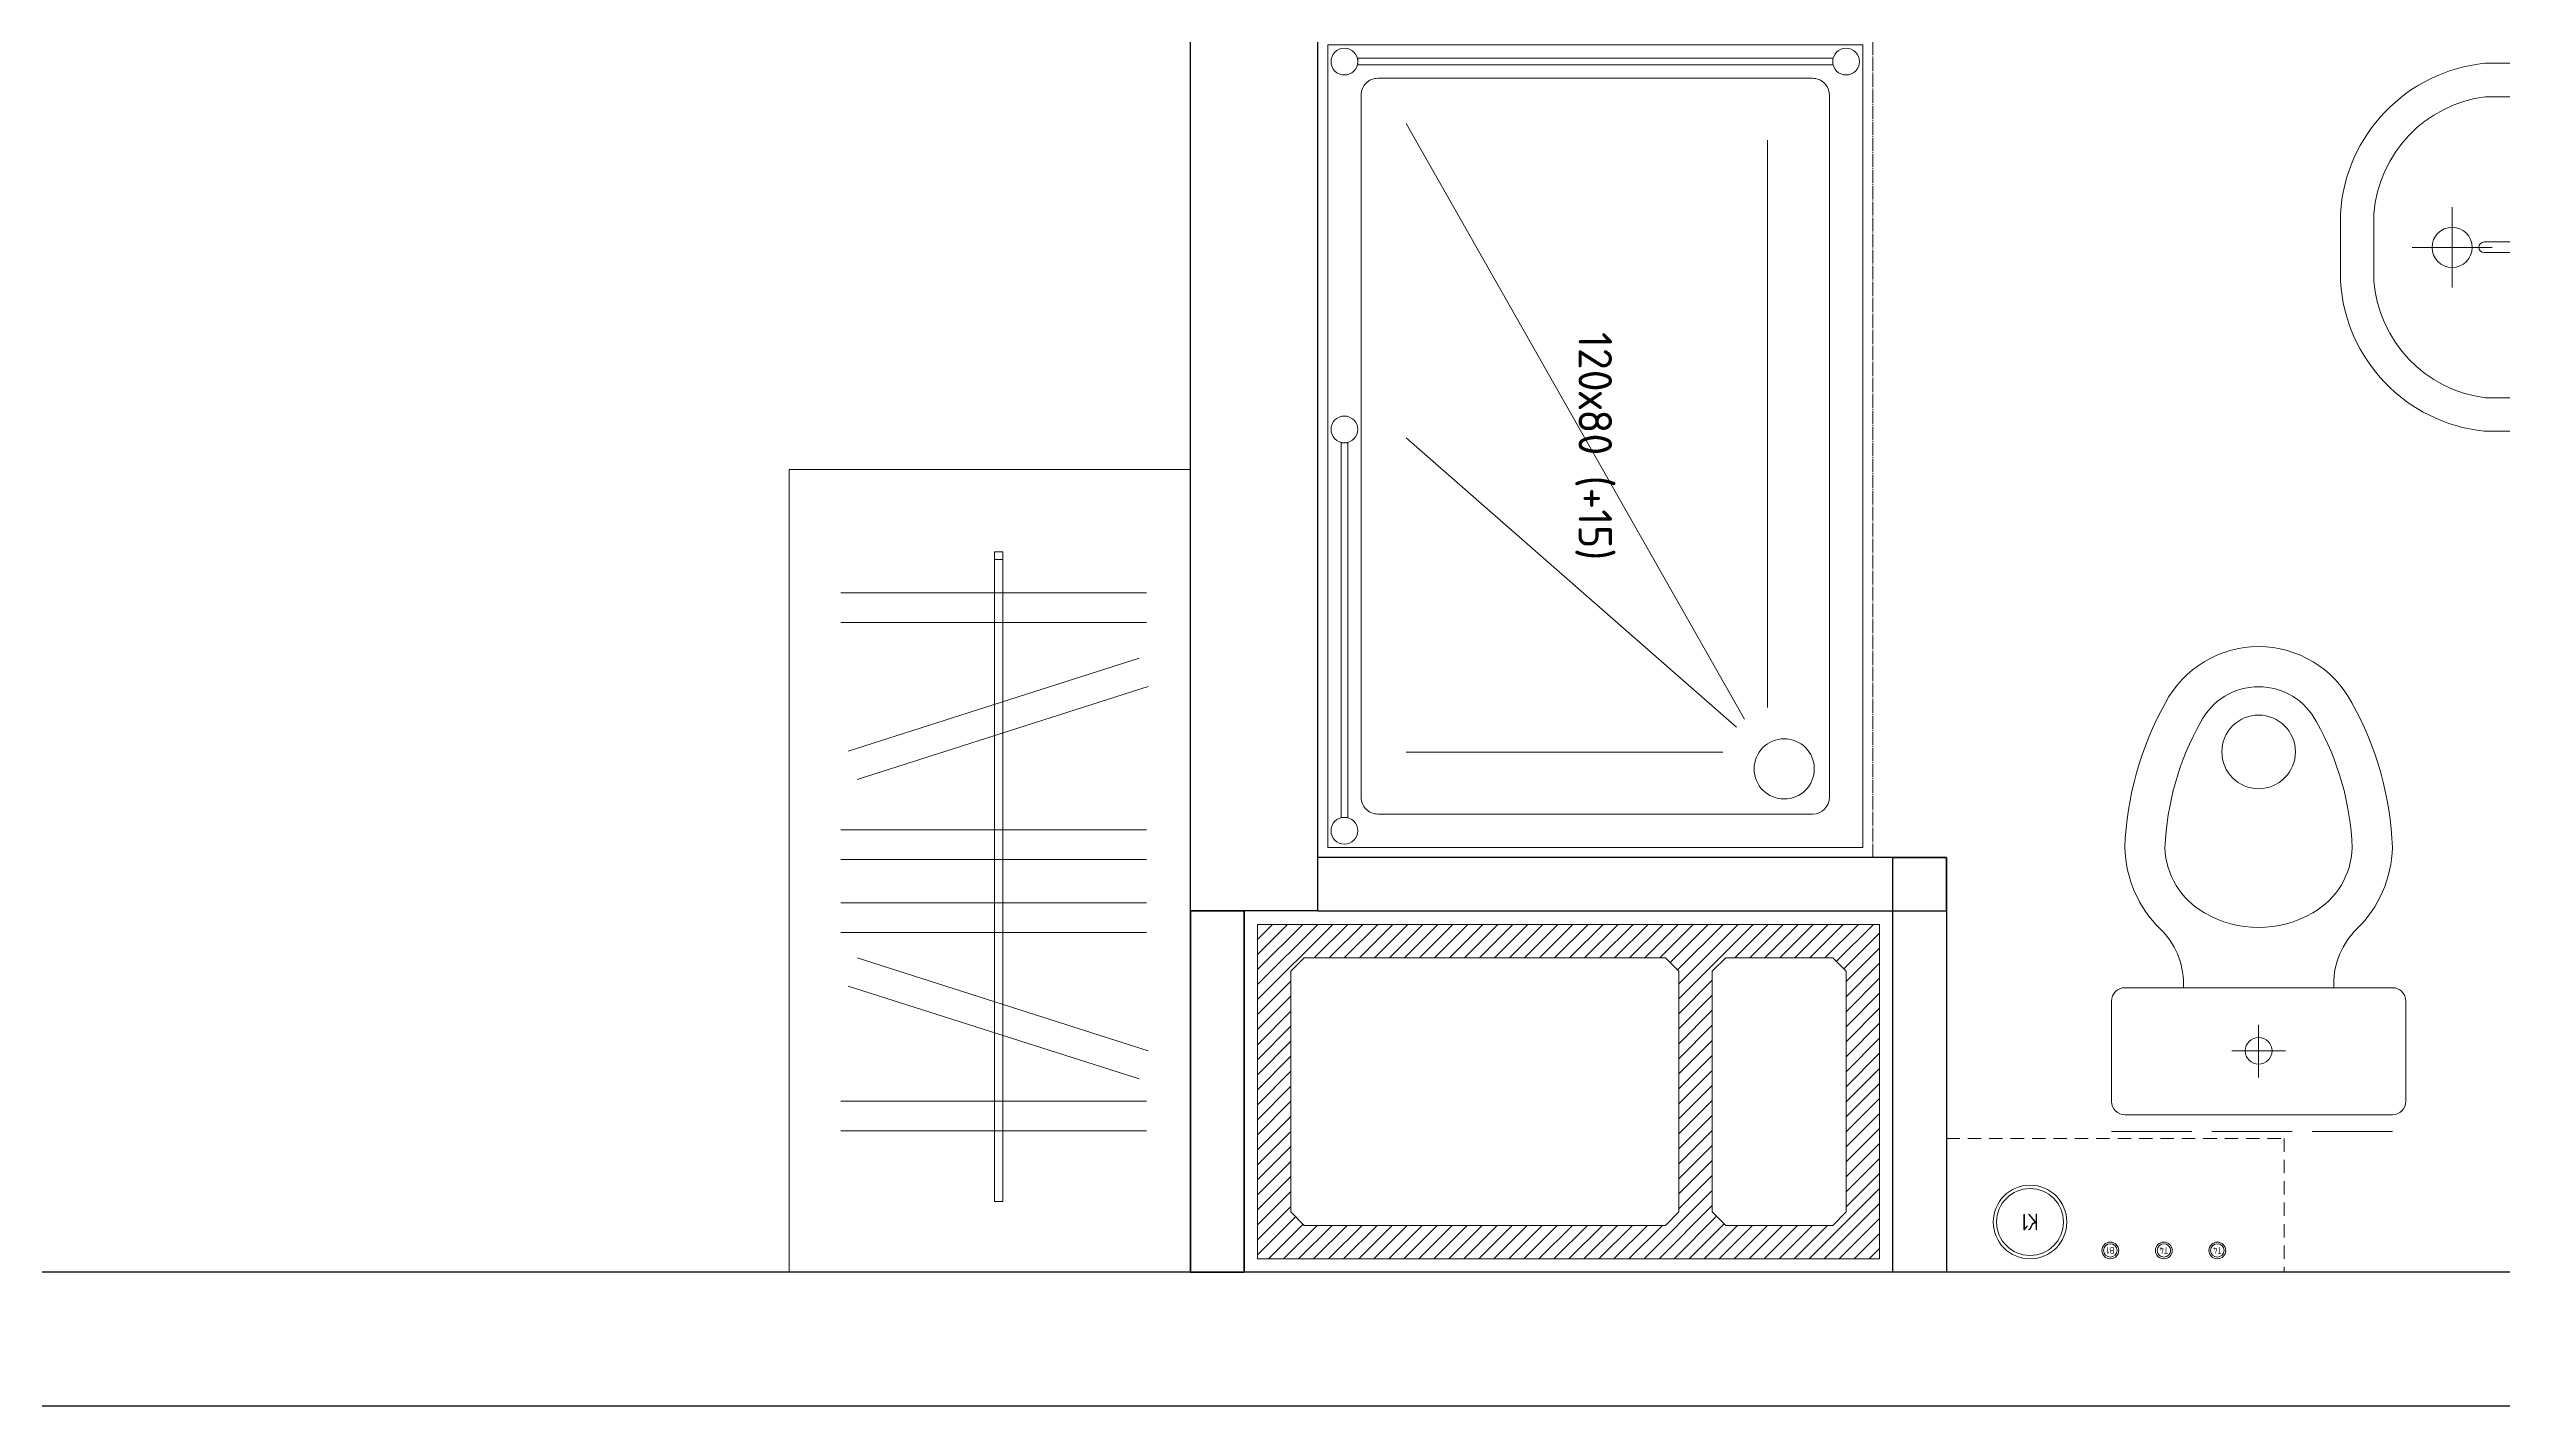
# Model space of a CAD drawing. Header units: millimetres. Extents: x 0 to 145404, y 0 to 194550.
# Drawn here: x 83239 to 86907, y 139046 to 141075 of the extents above; entities that cross this region are included whole.
import ezdxf
from ezdxf.enums import TextEntityAlignment as Align

# ---------------------------------------------------------------- set-up
doc = ezdxf.new("R2010")
doc.units = ezdxf.units.MM
for name, pattern in [('200_ШТРИХ', [320, 200, -120]), ('ACAD_ISO02W100', [15, 12, -3]), ('ГОСТ 2.303 5', [24, 20, -1.5, 1, -1.5])]:
    doc.linetypes.add(name, pattern=pattern)
for name, color, linetype, lineweight in [('АР - Вентблок', 36, 'Continuous', 9), ('АР - ВК', 126, 'Continuous', 13), ('АР - Монолит', 56, 'Continuous', 30), ('АР - Перегородки 190', 54, 'Continuous', 30), ('АР - Перегородки 80', 32, 'Continuous', 30), ('АР - Сантехника', 150, 'Continuous', 9)]:
    doc.layers.add(name, color=color, linetype=linetype, lineweight=lineweight)
doc.layers.add('АР - мебель', color=7, linetype='Continuous', lineweight=9, true_color=0x787878)
doc.styles.add('GOST 2.304', font='CS_Gost2304.shx', dxfattribs={"oblique": 15})
doc.styles.add('GOST-2.304_Type-B', font='GOST Common.ttf')
doc.styles.add('ГОСТ 2.304', font='CS_Gost2304.shx')

# ---------------------------------------------------------------- blocks, each defined once
blk = doc.blocks.new('Вентблок 930 х 500')
at = {"layer": 'АР - Вентблок', "lineweight": 5}
h = blk.add_hatch(dxfattribs=at)
h.set_pattern_fill('ANSI31', color=256, scale=5)
h.set_pattern_definition([(45, (-3927587.913, -709139.574), (-11.22532015, 11.22532015), [])])
h.paths.add_polyline_path([(-20, 950), (-520, 950), (-520, 20), (-20, 20)])
h.paths.add_polyline_path([(-450, 700), (-470, 720), (-470, 880), (-450, 900), (-90, 900), (-70, 880), (-70, 720), (-90, 700)], flags=16)
h.paths.add_polyline_path([(-90, 650), (-70, 630), (-70, 90), (-90, 70), (-450, 70), (-470, 90), (-470, 630), (-450, 650)], flags=16)
at = {"layer": 'АР - Вентблок', "linetype": '200_ШТРИХ', "lineweight": 5, "ltscale": 0.1}
blk.add_lwpolyline([(-540, 0), (-540, 970), (0, 970), (0, 0)], close=True, dxfattribs=at)
at = {"layer": 'АР - Вентблок', "linetype": 'ByBlock'}
for points in [[(-520, 20), (-520, 950), (-20, 950), (-20, 20)], [(-470, 720), (-470, 880), (-450, 900), (-90, 900), (-70, 880), (-70, 720), (-90, 700), (-450, 700)], [(-470, 90), (-470, 630), (-450, 650), (-90, 650), (-70, 630), (-70, 90), (-90, 70), (-450, 70)]]:
    blk.add_lwpolyline(points, close=True, dxfattribs=at)
blk = doc.blocks.new('Унитаз_700х440')
at = {"color": 0, "ltscale": 50}
for points in [[(195, -220), (45, -220, -0.414601), (25, -200), (25, 200, -0.414214), (45, 220), (195, 220, -0.414214), (215, 200), (215, -200, -0.414487)], [(327.1, 81.1, -0.261097), (424.4, 140, -0.11879), (612.3, 86.6, -0.608687), (612.3, -86.6, -0.11879), (424.4, -140, -0.261097), (327.1, -81.1, -0.27207)]]:
    blk.add_lwpolyline(points, format="xyb", close=True, dxfattribs=at)
blk.add_lwpolyline([(215, 112.3), (220.9, 112.3, 0.202167), (303, 147, -0.194798), (424.5, 200, -0.119349), (640.7, 139.4, -0.604544), (640.7, -139.4, -0.119349), (424.5, -200, -0.194798), (303, -147, 0.202167), (220.9, -112.3), (215, -112.3)], format="xyb", dxfattribs=at)
for points in [[(120.6, -40), (120.6, 40)], [(159.4, 0), (80.6, 0)]]:
    blk.add_lwpolyline(points, dxfattribs=at)
for centre, radius in [((567.6, 0), 55), ((120.6, 0), 20)]:
    blk.add_circle(centre, radius, dxfattribs=at)
at = {"layer": 'Defpoints', "linetype": 'ACAD_ISO02W100', "lineweight": -2, "ltscale": 10}
blk.add_lwpolyline([(0, -220), (0, 220)], dxfattribs=at)
blk = doc.blocks.new('Стояк ВК с циркуляцией')
at = {"layer": 'АР - ВК', "linetype": '200_ШТРИХ', "lineweight": 5, "ltscale": 0.1}
blk.add_lwpolyline([(-505, 0), (0, 0), (0, -200), (-505, -200)], close=True, dxfattribs=at)
at = {"layer": 'АР - ВК', "color": 1, "ltscale": 100}
for centre, radius in [((-405, -32.5), 12.5), ((-405, -32.5), 10), ((-325, -32.5), 12.5), ((-325, -32.5), 10)]:
    blk.add_circle(centre, radius, dxfattribs=at)
at = {"layer": 'АР - ВК', "color": 5, "ltscale": 100}
for radius in [12.5, 10]:
    blk.add_circle((-245, -32.5), radius, dxfattribs=at)
at = {"layer": 'АР - ВК', "color": 46, "ltscale": 100}
for radius in [55, 50]:
    blk.add_circle((-125, -75), radius, dxfattribs=at)
at = {"layer": 'АР - ВК', "color": 1, "ltscale": 100, "style": 'ГОСТ 2.304'}
for p in [(-405, -32.5), (-325, -32.5)]:
    blk.add_text('Т4', height=10, dxfattribs=at).set_placement(p, align=Align.MIDDLE_CENTER)
at = {"layer": 'АР - ВК', "color": 5, "ltscale": 100, "style": 'ГОСТ 2.304'}
blk.add_text('В1', height=10, dxfattribs=at).set_placement((-245, -32.5), align=Align.MIDDLE_CENTER)
at = {"layer": 'АР - ВК', "color": 46, "ltscale": 100, "style": 'ГОСТ 2.304'}
blk.add_text('К1', height=25, dxfattribs=at).set_placement((-125, -75), align=Align.MIDDLE_CENTER)
blk = doc.blocks.new('Умывальник_550х420')
at = {"color": 0, "ltscale": 50}
for points in [[(55, -274.6), (230.3, -274.6, 0.365452), (445, -50.5), (445, 50.2, 0.368387), (228.9, 275.4), (55, 275.4, 0.412588), (25, 245.3), (25, -244.5, 0.412222)], [(163, -224.6), (228, -224.6, 0.357073), (395, -49.7), (395, 50.3, 0.35647), (228, 225.4), (165, 225.4, 0.411711), (135, 195.3), (135, -196.4, 0.420441)], [(80, 8.3), (230, 8.3, -1), (230, -7.7), (80, -7.7, -1)]]:
    blk.add_lwpolyline(points, format="xyb", close=True, dxfattribs=at)
for points in [[(80, 165.3), (80, 85.3)], [(120, 125.3), (40, 125.3)], [(278, 60.2), (278, -59.8)], [(338, 0.2), (218, 0.2)], [(80, -84.7), (80, -164.7)], [(120, -124.7), (40, -124.7)]]:
    blk.add_lwpolyline(points, dxfattribs=at)
for centre, radius in [((80, 125.3), 20), ((278, 0.2), 30), ((80, -124.7), 20)]:
    blk.add_circle(centre, radius, dxfattribs=at)
for radius, start, end in [(30, 15.466, 344.534), (14, 34.8499, 325.1501)]:
    blk.add_arc((80, 0.3), radius, start, end, dxfattribs=at)
at = {"layer": 'Defpoints', "linetype": 'ACAD_ISO02W100', "lineweight": -2, "ltscale": 10}
blk.add_lwpolyline([(0, 275.3), (0, -274.7)], dxfattribs=at)
at = {"layer": 'АР - Сантехника', "linetype": 'ACAD_ISO02W100', "ltscale": 10, "style": 'GOST 2.304', "width": 0.7}
blk.add_attdef('NAME', text='', height=250, dxfattribs=at).set_placement((278, 0.2, 0), align=Align.MIDDLE_CENTER)
blk = doc.blocks.new('Кабина 120х80 (+15)')
at = {"layer": 'АР - Сантехника'}
for p, q in [((157.5, 672.5), (1005.8, 672.5)), ((1023.2, 638.3), (132.5, 132.5)), ((602.5, 132.5), (1034.9, 626)), ((1072.5, 605.8), (1072.5, 132.5))]:
    blk.add_line(p, q, dxfattribs=at)
at = {"layer": 'АР - Сантехника', "linetype": 'ГОСТ 2.303 5'}
blk.add_lwpolyline([(0, 0), (1230, 0), (1230, 830), (0, 830)], close=True, dxfattribs=at)
at = {"layer": 'АР - Сантехника'}
for points in [[(15, 15), (1215, 15), (1215, 815), (15, 815)], [(45, 770), (35, 770), (35, 60), (45, 60)], [(1170, 35), (1170, 45), (610, 45), (610, 35)]]:
    blk.add_lwpolyline(points, close=True, dxfattribs=at)
blk.add_lwpolyline([(65, 740), (65, 90, 0.414214), (90, 65), (1140, 65, 0.414214), (1165, 90), (1165, 740, 0.414213), (1140, 765), (90, 765, 0.414214)], format="xyb", close=True, dxfattribs=at)
for centre, radius in [((40, 790), 20), ((1097.5, 697.5), 45), ((40, 40), 20), ((590, 40), 20), ((1190, 40), 20)]:
    blk.add_circle(centre, radius, dxfattribs=at)
at = {"layer": 'АР - Сантехника', "linetype": 'Continuous', "style": 'GOST-2.304_Type-B'}
blk.add_text('120х80 (+15)', height=50, dxfattribs=at).set_placement((615, 415), align=Align.MIDDLE_CENTER)
blk = doc.blocks.new('Ш03 600х1200')
for p, q in [((0, 600), (-1200, 600)), ((-1200, 0), (-1200, 600)), ((0, 0), (0, 600)), ((-988.5, 66), (-988.5, 522.9)), ((-944.2, 66), (-944.2, 522.9)), ((-692.1, 66), (-692.1, 522.9)), ((-647.8, 66), (-647.8, 522.9)), ((-583, 66), (-583, 522.9)), ((-538.7, 66), (-538.7, 522.9)), ((-228.6, 66), (-228.6, 522.9)), ((-184.3, 66), (-184.3, 522.9)), ((-911.1, 76.8), (-772.2, 512)), ((-868.9, 63.3), (-730, 498.6)), ((-324.4, 63.3), (-463.3, 498.6)), ((-282.2, 76.8), (-421.1, 512)), ((-123, 293.3), (-1094.4, 293.3)), ((-1094.4, 293.3), (-1094.4, 280.4)), ((-1094.4, 280.4), (-123, 280.4)), ((-134.5, 293.3), (-228.9, 293.3)), ((-228.9, 293.3), (-228.9, 280.4)), ((-228.9, 280.4), (-134.5, 280.4)), ((-134.5, 280.4), (-134.5, 293.3)), ((-123, 280.4), (-123, 293.3)), ((0, 0), (-1200, 0))]:
    blk.add_line(p, q)
blk = doc.blocks.new('Квартира 2К 6450 тип 8 перекидная')
blk.add_line((1960, -4490, 0), (2910, -4490, 0))
at = {"layer": 'АР - Монолит', "elevation": 0}
blk.add_lwpolyline([(-6550, -4690), (-6550, -4490), (7980, -4490), (7980, -4690)], close=True, dxfattribs=at)
at = {"layer": 'АР - Перегородки 190', "elevation": 0}
blk.add_lwpolyline([(2980, -2560), (2790, -2560), (2790, -3950), (2980, -3950)], close=True, dxfattribs=at)
at = {"layer": 'АР - Перегородки 80', "elevation": 0}
for points in [[(2790, -3870), (2790, -3950), (1850, -3950), (1850, -3870)], [(1930, -3870), (1850, -3870), (1850, -4490), (1930, -4490)], [(2900, -3950), (2980, -3950), (2980, -4490), (2900, -4490)], [(2980, -3950), (2900, -3950), (2900, -4490), (2980, -4490)]]:
    blk.add_lwpolyline(points, close=True, dxfattribs=at)
at = {"xscale": -1}
for name, p, rotation in [('Кабина 120х80 (+15)', (2790, -2640, 0), 90.00000000224549), ('Стояк ВК с циркуляцией', (1850, -4490, 0), 180)]:
    blk.add_blockref(name, p, dxfattribs=dict(at, rotation=rotation))
at = {"layer": 'АР - Вентблок', "rotation": 90.00000000224546}
blk.add_blockref('Вентблок 930 х 500', (2900, -3950, 0), dxfattribs=at)
at = {"layer": 'АР - мебель', "xscale": -1, "rotation": 270.0000000022455}
blk.add_blockref('Ш03 600х1200', (2980, -3290, 0), dxfattribs=at)
at = {"layer": 'АР - Сантехника'}
blk.add_blockref('Умывальник_550х420', (816, -2958, 0), dxfattribs=at)
at = {"layer": 'АР - Сантехника', "rotation": 90.00000000224546}
blk.add_blockref('Унитаз_700х440', (1383.3, -4279.7, 0), dxfattribs=at)
blk = doc.blocks.new('V_Section_1')
blk.add_blockref('Квартира 2К 6450 тип 8 перекидная', (6950, -36960, 0))

msp = doc.modelspace()

# ---------------------------------------------------------------- block references
at = {"xscale": -1}
msp.add_blockref('V_Section_1', (94875.5, 180696.1), dxfattribs=at)

doc.saveas('drawing.dxf')
